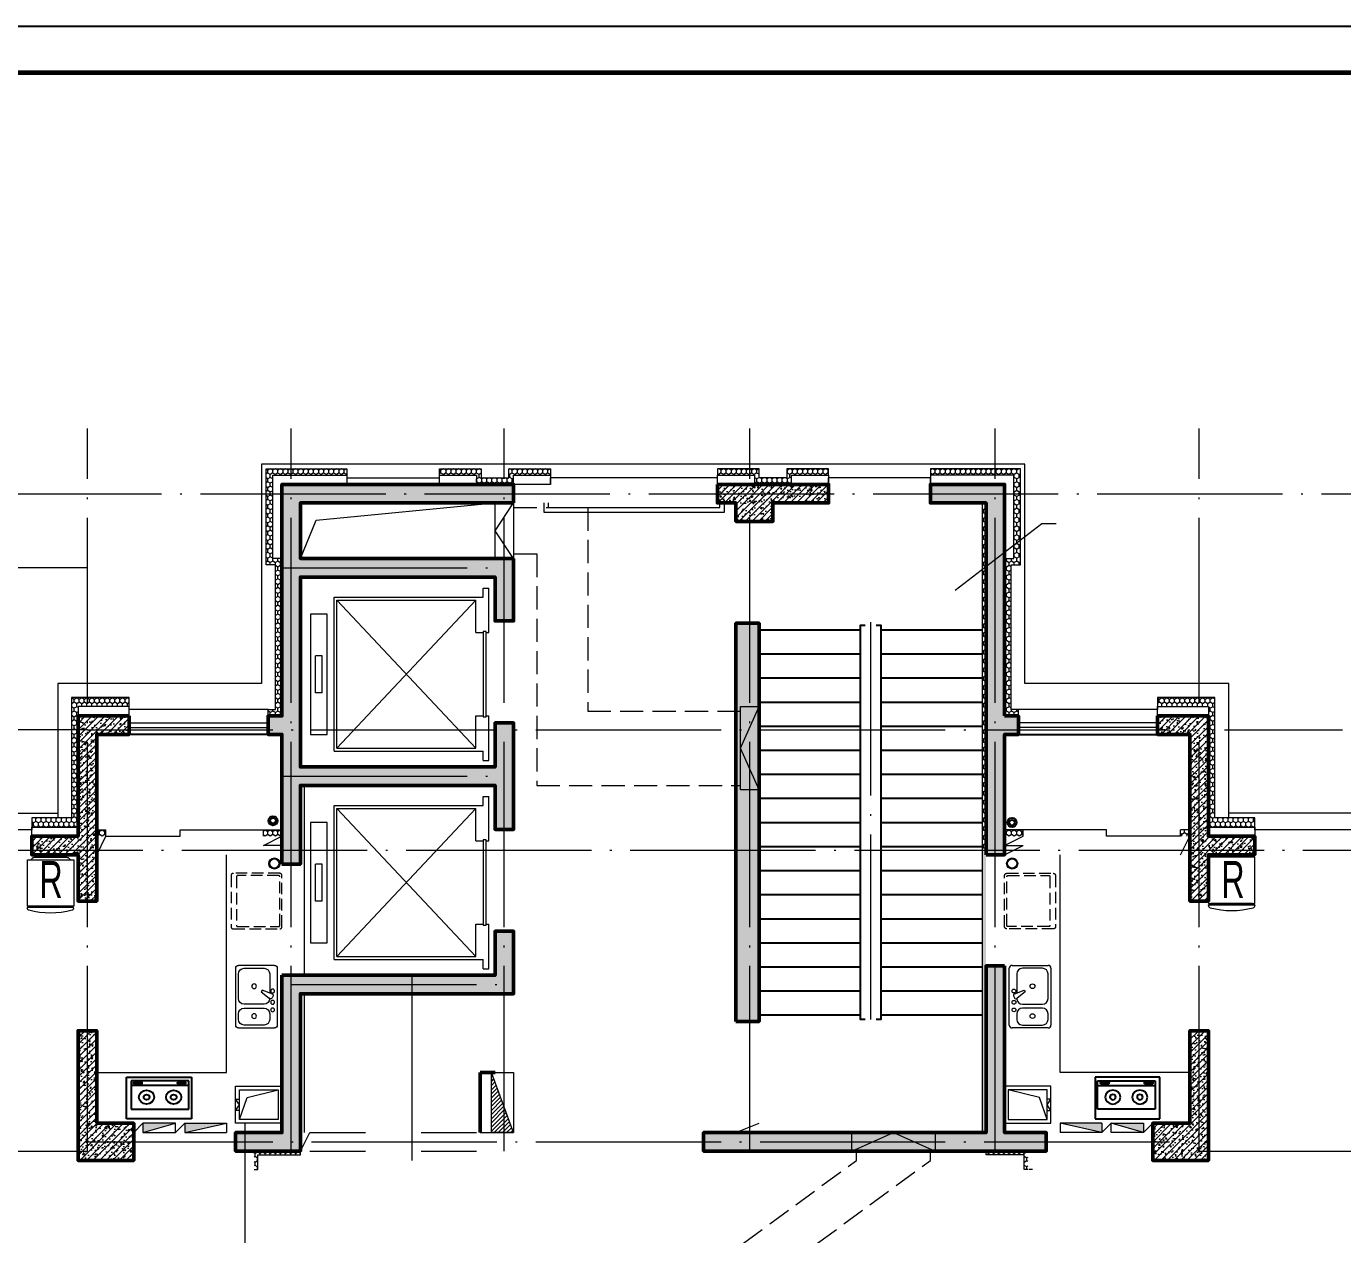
# Model space of a CAD drawing. Extents: x 85196 to 333533, y -130444 to 124232.
# Drawn here: x 297043 to 311251, y -88866 to -75816 of the extents above; entities that cross this region are included whole.
import ezdxf
from ezdxf.enums import TextEntityAlignment as Align

# ---------------------------------------------------------------- set-up
doc = ezdxf.new("R2010")
doc.units = 0
doc.header["$LTSCALE"] = 1000
doc.header["$MEASUREMENT"] = 0
doc.linetypes.add('DASH', pattern=[0.35, 0.25, -0.1])
doc.linetypes.add('DOTE', pattern=[2.42, 2, -0.2, 0.02, -0.2])
doc.layers.get('0').update_dxf_attribs({"linetype": 'CONTINUOUS', "lineweight": 20})
for name, color, linetype, lineweight in [('AXIS', 3, 'CONTINUOUS', 20), ('DIM_IDEN', 3, 'CONTINUOUS', 20), ('DOTE', 1, 'CONTINUOUS', 9), ('LVTRY', 6, 'CONTINUOUS', 20), ('PUB_DIM', 3, 'CONTINUOUS', 20), ('PUB_HATCH', 8, 'CONTINUOUS', 15), ('PUB_TEXT', 7, 'CONTINUOUS', 25), ('PUB_TITLE', 4, 'CONTINUOUS', 25), ('STAIR', 2, 'CONTINUOUS', 25), ('WALL', 9, 'CONTINUOUS', 50), ('WINDOW', 4, 'CONTINUOUS', 20), ('保温', 71, 'CONTINUOUS', 15), ('剪力墙', 150, 'CONTINUOUS', 50), ('墙填充', 254, 'CONTINUOUS', 18), ('家具1', 8, 'CONTINUOUS', 15), ('栏杆', 40, 'CONTINUOUS', 18), ('洁具', 6, 'CONTINUOUS', 25), ('洞口层', 20, 'CONTINUOUS', 5), ('看线', 30, 'CONTINUOUS', 25), ('空心砖', 8, 'CONTINUOUS', 15), ('立面线', 7, 'CONTINUOUS', 40), ('装饰墙', 11, 'CONTINUOUS', 15), ('装饰线', 201, 'CONTINUOUS', 18)]:
    doc.layers.add(name, color=color, linetype=linetype, lineweight=lineweight)
doc.styles.add('dim_font', font='SIMPLEX.shx', dxfattribs={"width": 0.6})
doc.styles.add('N1', font='new-romd.shx', dxfattribs={"width": 0.65, "bigfont": 'hztxt.shx'})
pattern_1 = [(45, (23787.71, 7108.46), (-35.35534, 35.35534), []), (50, (23787.71, 7108.46), (143.452, -12.5504), [15, -165]), (355, (23787.71, 7108.46), (-27.7503, 150.4384), [12, -132]), (100.4514, (23799.66, 7107.41), (115.7019, 137.8879), [12.748, -140.2284]), (46.1842, (23787.71, 7148.46), (213.4482, -33.1038), [22.5, -247.5]), (96.6356, (23805.5, 7145.7), (186.9325, 194.8236), [19.122, -210.3426]), (351.1842, (23787.7, 7148.46), (186.9324, 194.8237), [18, -198]), (21, (23807.71, 7138.46), (119.3814, -80.5238), [15, -165]), (326, (23807.71, 7138.46), (48.663, 145.03), [12, -132]), (71.4514, (23817.66, 7131.75), (168.0445, 64.5061), [12.748, -140.2284]), (37.5, (23787.71, 7108.46), (2.43197, 66.57877), [0, -130.4, 0, -134, 0, -132.5]), (7.5, (23787.71, 7108.46), (52.6139, 78.88234), [0, -76.4, 0, -127.4, 0, -50.5]), (327.5, (23743.11, 7108.46), (106.76449, -4.51097), [0, -50, 0, -156, 0, -207]), (317.5, (23723.11, 7108.46), (116.6372, 20.021), [0, -65, 0, -103.6, 0, -147])]
pattern_2 = [(45, (-474540.73, 39215.805), (-35.355339, 35.355339), []), (50, (-474540.73, 39215.8), (143.452037, -12.550427), [15, -165]), (355, (-474540.73, 39215.8), (-27.750267, 150.438427), [12, -132]), (100.4514, (-474528.78, 39214.76), (115.701876, 137.88791), [12.74804, -140.228422]), (46.1842, (-474540.73, 39255.8), (213.44821, -33.1038), [22.5, -247.5]), (96.6356, (-474522.94, 39253.05), (186.93254, 194.82357), [19.12206, -210.3426]), (351.1842, (-474540.73, 39255.8), (186.93239, 194.82372), [18, -198]), (21, (-474520.73, 39245.8), (119.38141, -80.523778), [15, -165]), (326, (-474520.73, 39245.8), (48.663066, 145.03001), [12, -132]), (71.4514, (-474510.78, 39239.1), (168.044526, 64.5061), [12.74804, -140.228422]), (37.5, (-474540.73, 39215.805), (2.431971, 66.578771), [0, -130.4, 0, -134, 0, -132.5]), (7.5, (-474540.73, 39215.805), (52.613907, 78.882342), [0, -76.4, 0, -127.4, 0, -50.5]), (327.5, (-474585.33, 39215.805), (106.764487, -4.5109743), [0, -50, 0, -156, 0, -207]), (317.5, (-474605.33, 39215.81), (116.637234, 20.020996), [0, -65, 0, -103.6, 0, -147])]
pattern_3 = [(90, (-344507.382, -63637.53), (-27.4963, 47.625), [31.75, -63.5]), (210, (-344507.382, -63637.53), (-27.4963099, -47.6249943), [31.75, -63.5]), (150, (-344507.382, -63637.53), (-54.9926099, 5.7e-06), [-63.5, 31.75])]

# ---------------------------------------------------------------- blocks, each defined once
blk = doc.blocks.new('jlq11-4')
at = {"layer": '墙填充'}
h = blk.add_hatch(dxfattribs=at)
h.set_pattern_fill('钢筋混凝土', color=256, scale=20, style=0)
h.set_pattern_definition(pattern_1)
h.paths.add_polyline_path([(14600, 13200), (16700, 13200), (16700, 12725), (16900, 12725), (16900, 13400), (14600, 13400), (14600, 14000), (16900, 14000), (16900, 14200), (14400, 14200), (14400, 11700), (14250, 11700), (14250, 11500), (14400, 11500), (14400, 10100), (14600, 10100), (14600, 10950), (16700, 10950), (16700, 10475), (16900, 10475), (16900, 11625), (16700, 11625), (16700, 11150), (14600, 11150)])
h = blk.add_hatch(dxfattribs=at)
h.set_pattern_fill('钢筋混凝土', color=256, scale=20, style=0)
h.set_pattern_definition(pattern_2)
h.paths.add_polyline_path([(19300, 14000), (19300, 13800), (19700, 13800), (19700, 14000), (20300, 14000), (20300, 14200), (19100, 14200), (19100, 14000)])
h = blk.add_hatch(dxfattribs=at)
h.set_pattern_fill('钢筋混凝土', color=256, scale=20, style=0)
h.set_pattern_definition(pattern_1)
h.paths.add_polyline_path([(22000, 10200), (22200, 10200), (22200, 10400), (22200, 11500), (22350, 11500), (22350, 11700), (22200, 11700), (22200, 14200), (21400, 14200), (21400, 14000), (22000, 14000)])
h = blk.add_hatch(dxfattribs=at)
h.set_pattern_fill('钢筋混凝土', color=256, scale=20, style=0)
h.set_pattern_definition(pattern_2)
h.paths.add_polyline_path([(19550, 12700), (19300, 12700), (19300, 8400), (19550, 8400)])
h = blk.add_hatch(dxfattribs=at)
h.set_pattern_fill('钢筋混凝土', color=256, scale=20, style=0)
h.set_pattern_definition(pattern_2)
h.paths.add_polyline_path([(12200, 10200), (12200, 9700), (12400, 9700), (12400, 11500), (12750, 11500), (12750, 11700), (12200, 11700), (12200, 10400), (11700, 10400), (11700, 10200)])
h = blk.add_hatch(dxfattribs=at)
h.set_pattern_fill('钢筋混凝土', color=256, scale=20, style=0)
h.set_pattern_definition(pattern_2)
h.paths.add_polyline_path([(24200, 9700), (24400, 9700), (24400, 10200), (24900, 10200), (24900, 10400), (24400, 10400), (24400, 11700), (23850, 11700), (23850, 11500), (24200, 11500)])
h = blk.add_hatch(dxfattribs=at)
h.set_pattern_fill('钢筋混凝土', color=256, scale=20, style=0)
h.set_pattern_definition(pattern_1)
h.paths.add_polyline_path([(16900, 8700), (16900, 9375), (16700, 9375), (16700, 8900), (14400, 8900), (14400, 7200), (13900, 7200), (13900, 7000), (14600, 7000), (14600, 8700)])
h = blk.add_hatch(dxfattribs=at)
h.set_pattern_fill('钢筋混凝土', color=256, scale=20, style=0)
h.set_pattern_definition(pattern_1)
h.paths.add_polyline_path([(22200, 7200), (22200, 9000), (22000, 9000), (22000, 7200), (18950, 7200), (18950, 7000), (22650, 7000), (22650, 7200)])
h = blk.add_hatch(dxfattribs=at)
h.set_pattern_fill('钢筋混凝土', color=256, scale=20, style=0)
h.set_pattern_definition(pattern_2)
h.paths.add_polyline_path([(12400, 8300), (12200, 8300), (12200, 6900), (12800, 6900), (12800, 7300), (12400, 7300)])
h = blk.add_hatch(dxfattribs=at)
h.set_pattern_fill('钢筋混凝土', color=256, scale=20, style=0)
h.set_pattern_definition(pattern_2)
h.paths.add_polyline_path([(24200, 7300), (23800, 7300), (23800, 6900), (24400, 6900), (24400, 8300), (24200, 8300)])
at = {"layer": '剪力墙'}
for points in [[(16900, 14000), (16900, 14200), (14400, 14200), (14400, 11700), (14250, 11700), (14250, 11500), (14400, 11500), (14400, 10100)], [(22000, 10200), (22000, 14000), (21400, 14000), (21400, 14200), (22200, 14200), (22200, 11700)], [(16900, 13400), (14600, 13400), (14600, 14000), (16900, 14000)], [(14400, 10100), (14600, 10100), (14600, 10950), (16700, 10950), (16700, 10475), (16900, 10475), (16900, 11625), (16700, 11625), (16700, 11150), (14600, 11150), (14600, 13200), (16700, 13200), (16700, 12725), (16900, 12725), (16900, 13400)], [(19300, 8400), (19550, 8400), (19550, 12700), (19300, 12700), (19300, 8400)], [(22200, 11700), (22350, 11700), (22350, 11500), (22200, 11500), (22200, 10400), (22200, 10400), (22200, 10200), (22000, 10200)], [(12400, 7300), (12400, 8300), (12200, 8300), (12200, 6900), (12800, 6900), (12800, 7300), (12400, 7300)], [(24200, 7300), (24200, 8300), (24400, 8300), (24400, 6900), (23800, 6900), (23800, 7300), (24200, 7300)]]:
    blk.add_lwpolyline(points, dxfattribs=at)
for points in [[(19100, 14200), (19100, 14000), (19300, 14000), (19300, 13800), (19700, 13800), (19700, 14000), (20300, 14000), (20300, 14200)], [(12750, 11700), (12750, 11500), (12400, 11500), (12400, 9700), (12200, 9700), (12200, 10200), (11700, 10200), (11700, 10400), (12200, 10400), (12200, 11700)], [(23850, 11700), (23850, 11500), (24200, 11500), (24200, 9700), (24400, 9700), (24400, 10200), (24900, 10200), (24900, 10400), (24400, 10400), (24400, 11700)], [(14400, 8900), (14400, 7200), (13900, 7200), (13900, 7000), (14600, 7000), (14600, 8700), (16900, 8700), (16900, 9375), (16700, 9375), (16700, 8900), (14400, 8900)], [(22200, 9000), (22200, 7200), (22650, 7200), (22650, 7000), (18950, 7000), (18950, 7200), (22000, 7200), (22000, 9000), (22200, 9000)]]:
    blk.add_lwpolyline(points, close=True, dxfattribs=at)
blk = doc.blocks.new('M_E25ESP')
at = {"color": 0, "linetype": 'ByBlock'}
for p, q in [((0, -307), (0, 307)), ((31, 338), (419, 338)), ((358, 307), (143, 307)), ((450, 307), (450, -307)), ((82, 245), (82, 40)), ((419, -20), (419, 245)), ((48, 2), (57, -12)), ((59, 31), (163, 70)), ((173, 53), (87, -18)), ((163, 70), (173, 53)), ((143, -82), (358, -82)), ((358, -123), (143, -123)), ((82, -184), (82, -245)), ((419, -245), (419, -184)), ((419, -338), (31, -338)), ((143, -307), (358, -307))]:
    blk.add_line(p, q, dxfattribs=at)
for centre, radius in [((51, 61), 20.5), ((251, 112), 25.6), ((51, -61), 20.5), ((51, -143), 20.5), ((251, -210), 25.6)]:
    blk.add_circle(centre, radius, dxfattribs=at)
for centre, radius, start, end in [((31, 307), 30.7, 90, 180), ((143, 245), 61.4, 90, 180), ((358, 245), 61.4, 0, 90), ((419, 307), 30.7, 0, 90), ((66, 12), 20.5, 110.5377, 210), ((74, -2), 20.5, 210, 309.4623), ((143, -20), 61.4, 180, 270), ((143, -184), 61.4, 90, 180), ((358, -20), 61.4, 270, 0), ((358, -184), 61.4, 0, 90), ((143, -245), 61.4, 180, 270), ((358, -245), 61.4, 270, 0), ((31, -307), 30.7, 180, 270), ((419, -307), 30.7, 270, 0)]:
    blk.add_arc(centre, radius, start, end, dxfattribs=at)
at = {"style": 'dim_font', "width": 0.8, "flags": 9}
for tag in ['XSIZE', 'YSIZE']:
    blk.add_attdef(tag, (0, 0), '', height=0.5, dxfattribs=at)
blk = doc.blocks.new('jjz')
at = {"layer": '洁具'}
for p, q in [((450, 700), (0, 700)), ((0, 700), (0, 0)), ((102, 51), (102, 673)), ((102, 673), (410, 673)), ((360, 673), (360, 51)), ((380, 641), (390, 641)), ((388, 630), (403, 630)), ((388, 566), (388, 630)), ((403, 630), (403, 566)), ((410, 673), (410, 51)), ((450, 0), (450, 700)), ((381, 549), (390, 549)), ((403, 566), (388, 566)), ((380, 168), (390, 168)), ((388, 93), (388, 157)), ((388, 157), (403, 157)), ((403, 157), (403, 93)), ((0, 0), (450, 0)), ((410, 51), (102, 51)), ((381, 76), (390, 76)), ((403, 93), (388, 93))]:
    blk.add_line(p, q, dxfattribs=at)
at = {"layer": '洁具', "extrusion": (0, 0, -1)}
for centre, major_axis, start_param, end_param in [((233, 508), (0, 82.5), 3.141593, 9.424778), ((530, 595), (0, 177), -1.570796, -1.464362), ((530, 595), (0, 177), 4.605954, 4.712389), ((456, 604), (0, 94.4), -1.464362, -1.318368), ((456, 586), (0, 94.4), 4.45996, 4.605954), ((409, 617), (0, 41.3), -1.318368, -1.013853), ((381, 637), (0, 4.03), -1.013853, 0), ((539, 595), (0, 177), -1.570796, -1.464362), ((539, 595), (0, 177), 4.605954, 4.712389), ((381, 637), (0, 4.03), 0, 0.313206), ((465, 604), (0, 94.4), -1.464362, -1.318368), ((465, 586), (0, 94.4), 4.45996, 4.605954), ((419, 617), (0, 41.3), -1.318368, -1.013853), ((390, 637), (0, 4.03), -1.013853, 0), ((390, 637), (0, 4.03), 0, 1.013851), ((362, 617), (0, 41.3), 1.013851, 1.240657), ((233, 508), (0, 31.6), 3.141593, 9.424778), ((409, 573), (0, 41.3), 4.155445, 4.45996), ((381, 553), (0, 4.03), 3.141593, 4.155445), ((419, 573), (0, 41.3), 4.155445, 4.45996), ((390, 553), (0, 4.03), 3.141593, 4.155445), ((390, 553), (0, 4.03), 2.127739, 3.141593), ((362, 573), (0, 41.3), 1.823225, 2.12774), ((316, 586), (0, 94.4), 1.788282, 1.823225), ((233, 216), (0, 82.5), 3.141593, 9.424778), ((233, 216), (0, 31.6), 3.141593, 9.424778), ((456, 131), (0, 94.4), -1.464362, -1.318368), ((409, 144), (0, 41.3), -1.318368, -1.013853), ((381, 164), (0, 4.03), -1.013853, 0), ((381, 164), (0, 4.03), 0, 0.313206), ((465, 131), (0, 94.4), -1.464362, -1.318368), ((419, 144), (0, 41.3), -1.318368, -1.013853), ((390, 164), (0, 4.03), -1.013853, 0), ((390, 164), (0, 4.03), 0, 1.013851), ((362, 144), (0, 41.3), 1.013851, 1.240657), ((530, 122), (0, 177), -1.570796, -1.464362), ((530, 122), (0, 177), 4.605954, 4.712389), ((456, 113), (0, 94.4), 4.45996, 4.605954), ((409, 100), (0, 41.3), 4.155445, 4.45996), ((381, 80), (0, 4.03), 3.141593, 4.155445), ((539, 122), (0, 177), -1.570796, -1.464362), ((539, 122), (0, 177), 4.605954, 4.712389), ((465, 113), (0, 94.4), 4.45996, 4.605954), ((419, 100), (0, 41.3), 4.155445, 4.45996), ((390, 80), (0, 4.03), 3.141593, 4.155445), ((390, 80), (0, 4.03), 2.127739, 3.141593), ((362, 100), (0, 41.3), 1.823225, 2.12774), ((316, 113), (0, 94.4), 1.788282, 1.823225)]:
    blk.add_ellipse(centre, major_axis=major_axis, ratio=0.9, start_param=start_param, end_param=end_param, dxfattribs=at)
blk = doc.blocks.new('jjg2')
at = {"layer": 'LVTRY'}
for points in [[(0, 400), (500, 400), (500, 0), (0, 0)], [(40, 360), (460, 360), (460, 40), (40, 40)]]:
    blk.add_lwpolyline(points, close=True, dxfattribs=at)
blk.add_lwpolyline([(40, 140), (0, 140), (40, 200), (0, 260), (40, 260)], dxfattribs=at)
at = {"layer": 'PUB_DIM'}
blk.add_lwpolyline([(40, 40), (125, 278), (460, 360)], dxfattribs=at)
blk = doc.blocks.new('xyj01')
at = {"layer": 'LVTRY', "linetype": 'DASH', "ltscale": 0.5}
for p, q in [((-300, 526), (-300, 24)), ((276, 550), (-276, 550)), ((-276, 478), (-276, 36)), ((264, 490), (-264, 490)), ((276, 36), (276, 478)), ((300, 24), (300, 526)), ((-276, 0), (276, 0)), ((-264, 24), (264, 24))]:
    blk.add_line(p, q, dxfattribs=at)
for centre, radius, start, end in [((-276, 526), 24, 90, 180), ((-264, 478), 12, 90, 180), ((264, 478), 12, 0, 90), ((276, 526), 24, 0, 90), ((-276, 24), 24, 180, 270), ((-264, 36), 12, 180, 270), ((264, 36), 12, 270, 0), ((276, 24), 24, 270, 0)]:
    blk.add_arc(centre, radius, start, end, dxfattribs=at)
blk = doc.blocks.new('bx1')
at = {"layer": '家具1', "color": 2}
for p, q in [((-1085, -2), (-1067, -2)), ((-1067, -2), (-1067, -1001))]:
    blk.add_line(p, q, dxfattribs=at)
at = {"layer": '家具1', "color": 8}
for p, q in [((-39, -71), (-2, -108)), ((12, -141), (12, -859)), ((-1067, -1001), (-1085, -1001)), ((-39, -929), (-2, -892))]:
    blk.add_line(p, q, dxfattribs=at)
at = {"layer": '家具1', "color": 2}
blk.add_lwpolyline([(-39, -1000), (-39, 0), (-1038, 0), (-1038, -1000)], close=True, dxfattribs=at)
at = {"layer": '家具1', "color": 8}
blk.add_lwpolyline([(-1072, -950), (-1038, -950), (-1038, -54), (-1072, -54)], close=True, dxfattribs=at)
at = {"layer": '家具1', "color": 2}
for centre, radius, start, end in [((583, -501), 1775, 164.8257, 195.1743), ((-1085, -49), 47.4, 90, 164.8257), ((-1085, -954), 47.4, 195.1743, 270)]:
    blk.add_arc(centre, radius, start, end, dxfattribs=at)
at = {"layer": '家具1', "color": 8}
for centre, start, end in [((-36, -141), 0, 45), ((-36, -859), 315, 0)]:
    blk.add_arc(centre, 47.4, start, end, dxfattribs=at)
blk = doc.blocks.new('dtls')
at = {"layer": '家具1', "color": 2, "linetype": 'Continuous', "lineweight": 20}
for p, q in [((-1670, 1281.0002), (-1670, 1761.0002)), ((-1610, 1761.0002), (-1670, 1761.0002)), ((-1610, 1662.0002), (-1610, 1761.0002)), ((0, 1662.0002), (-1610, 1662.0002)), ((-30, 1631.0002), (-1530, 1631.0002)), ((-1530, 1281.0002), (-1530, 1631.0002)), ((-30, 1631.0002), (-1530, 31)), ((-30, 31), (-1530, 1631.0002)), ((-30, 31), (-30, 1631.0002)), ((0, 0), (0, 1662.0002)), ((75, 181), (75, 1480.9998)), ((75, 1480.9998), (255, 1480.9998)), ((255, 1480.9998), (255, 181)), ((-1640, 1281.0002), (-1670, 1281.0002)), ((-1640, 371), (-1640, 1291.0002)), ((-1640, 1291.0002), (-1610, 1291.0002)), ((-1610, 1291.0002), (-1610, 371)), ((-1530, 1281.0002), (-1610, 1281.0002)), ((-1670, -99), (-1670, 381)), ((-1640, 381), (-1670, 381)), ((-1610, 371), (-1640, 371)), ((-1530, 381), (-1610, 381)), ((-1530, 31), (-1530, 381)), ((255, 181), (75, 181)), ((0, 0), (-1610, 0)), ((-1610, -99), (-1610, 0)), ((-30, 31), (-1530, 31)), ((-1610, -99), (-1670, -99))]:
    blk.add_line(p, q, dxfattribs=at)
at = {"layer": '家具1', "color": 2, "linetype": 'Continuous'}
for p, q in [((128, 631.00008), (128, 1031)), ((128, 1031), (202, 1031)), ((202, 631.00008), (202, 1031)), ((128, 631.00008), (202, 631.00008))]:
    blk.add_line(p, q, dxfattribs=at)
blk = doc.blocks.new('pm-11')
at = {"layer": '保温', "ltscale": 500}
h = blk.add_hatch(dxfattribs=at)
h.set_pattern_fill('HONEY', color=256, scale=20, angle=90, style=0)
h.set_pattern_definition(pattern_3)
h.paths.add_polyline_path([(14500, 13500), (14500, 13600), (14400, 13600), (14400, 14300), (14330, 14300), (14330, 13530), (14430, 13530), (14430, 11970), (14350, 11970), (14350, 11900), (14500, 11900)])
h.paths.add_polyline_path([(14600, 14570), (14330, 14570), (14330, 14300), (14400, 14300), (14400, 14500), (14600, 14500)])
h.paths.add_polyline_path([(15200, 14570), (14600, 14570), (14600, 14500), (15200, 14500)])
h = blk.add_hatch(dxfattribs=at)
h.set_pattern_fill('HONEY', color=256, scale=20, angle=90, style=0)
h.set_pattern_definition(pattern_3)
h.paths.add_polyline_path([(16650, 14570), (16200, 14570), (16200, 14500), (16600, 14500), (16600, 14400), (16900, 14400), (16900, 14470), (16650, 14470)])
h.paths.add_polyline_path([(17400, 14570), (16950, 14570), (16950, 14470), (16900, 14470), (16900, 14400), (17000, 14400), (17000, 14500), (17400, 14500)])
h = blk.add_hatch(dxfattribs=at)
h.set_pattern_fill('HONEY', color=256, scale=20, angle=90, style=0)
h.set_pattern_definition(pattern_3)
h.paths.add_polyline_path([(20000, 14500), (20400, 14500), (20400, 14570), (19950, 14570), (19950, 14470), (19650, 14470), (19650, 14570), (19550, 14570), (19550, 14500), (19600, 14500), (19600, 14400), (20000, 14400)])
h.paths.add_polyline_path([(19550, 14570), (19200, 14570), (19200, 14500), (19550, 14500)])
h = blk.add_hatch(dxfattribs=at)
h.set_pattern_fill('HONEY', color=256, scale=20, angle=90, style=0)
h.set_pattern_definition(pattern_3)
h.paths.add_polyline_path([(22200, 14570), (21500, 14570), (21500, 14500), (22200, 14500)])
h.paths.add_polyline_path([(22470, 14570), (22200, 14570), (22200, 14500), (22400, 14500), (22400, 14400), (22400, 14300), (22470, 14300)])
h.paths.add_polyline_path([(22470, 14300), (22400, 14300), (22400, 13600), (22300, 13600), (22300, 11900), (22450, 11900), (22450, 11970), (22370, 11970), (22370, 13530), (22470, 13530)])
h = blk.add_hatch(dxfattribs=at)
h.set_pattern_fill('HONEY', color=256, scale=20, angle=90, style=0)
h.set_pattern_definition(pattern_3)
h.paths.add_polyline_path([(22100, 14200), (22060, 14200), (22060, 11750), (22100, 11750), (22100, 11800)])
h = blk.add_hatch(dxfattribs=at)
h.set_pattern_fill('HONEY', color=256, scale=20, angle=90, style=0)
h.set_pattern_definition(pattern_3)
h.paths.add_polyline_path([(12300, 11900), (12300, 12000), (12400, 12000), (12400, 12100), (12230, 12100), (12230, 10800), (11800, 10800), (11800, 10700), (12300, 10700)])
h.paths.add_polyline_path([(12850, 12100), (12400, 12100), (12400, 12000), (12850, 12000)])
h = blk.add_hatch(dxfattribs=at)
h.set_pattern_fill('HONEY', color=256, scale=20, angle=90, style=0)
h.set_pattern_definition(pattern_3)
h.paths.add_polyline_path([(25000, 10800), (24570, 10800), (24570, 12100), (24400, 12100), (24400, 12000), (24500, 12000), (24500, 11900), (24500, 10700), (25000, 10700)])
h.paths.add_polyline_path([(24400, 12100), (23950, 12100), (23950, 12000), (24400, 12000)])
h = blk.add_hatch(dxfattribs=at)
h.set_pattern_fill('HONEY', color=256, scale=20, angle=90, style=0)
h.set_pattern_definition(pattern_3)
h.paths.add_polyline_path([(22100, 11750), (22060, 11750), (22060, 10450), (22100, 10450), (22100, 10500)])
h = blk.add_hatch(dxfattribs=at)
h.set_pattern_fill('HONEY', color=256, scale=20, angle=90, style=0)
h.set_pattern_definition(pattern_3)
h.paths.add_polyline_path([(14500, 10670), (14300, 10670), (14300, 10600), (14500, 10600)])
h.paths.add_polyline_path([(12600, 10670), (12500, 10670), (12500, 10600), (12600, 10600)])
h = blk.add_hatch(dxfattribs=at)
h.set_pattern_fill('HONEY', color=256, scale=20, angle=90, style=0)
h.set_pattern_definition(pattern_3)
h.paths.add_polyline_path([(22500, 10670), (22300, 10670), (22300, 10600), (22500, 10600)])
h = blk.add_hatch(dxfattribs=at)
h.set_pattern_fill('HONEY', color=256, scale=20, angle=90, style=0)
h.set_pattern_definition([(90, (-342530.67, 95162.602), (-27.4963, 47.625), [31.75, -63.5]), (210, (-342530.67, 95162.602), (-27.4963099, -47.6249943), [31.75, -63.5]), (150, (-342530.67, 95162.602), (-54.9926099, 5.7e-06), [-63.5, 31.75])])
h.paths.add_polyline_path([(24300, 10670), (24200, 10670), (24200, 10600), (24300, 10600)])
h = blk.add_hatch(dxfattribs=at)
h.set_pattern_fill('HONEY', color=256, scale=20, angle=90, style=0)
h.set_pattern_definition(pattern_3)
h.paths.add_polyline_path([(22100, 10450), (22060, 10450), (22060, 7400), (22100, 7400)])
h = blk.add_hatch(dxfattribs=at)
h.set_pattern_fill('HONEY', color=256, scale=20, angle=90, style=0)
h.set_pattern_definition(pattern_3)
h.paths.add_polyline_path([(14700, 7200), (14600, 7200), (14200, 7200), (14200, 7000), (14240, 7000), (14240, 7160), (14700, 7160)])
h = blk.add_hatch(dxfattribs=at)
h.set_pattern_fill('HONEY', color=256, scale=20, angle=90, style=0)
h.set_pattern_definition(pattern_3)
h.paths.add_polyline_path([(22550, 7200), (22200, 7200), (22100, 7200), (22100, 7160), (22510, 7160), (22510, 7000), (22550, 7000)])
at = {"layer": 'DOTE', "linetype": 'DOTE'}
for p, q in [((12400, 7200), (12400, 15005)), ((14600, 7200), (14600, 15005)), ((16900, 7200), (16900, 15005)), ((19550, 7200), (19550, 15005)), ((22200, 7200), (22200, 15005)), ((24400, 7200), (24400, 15005)), ((-900, 14300), (37315, 14300)), ((14500, 13500), (16800, 13500)), ((20855, 8620), (20855, 12912)), ((12400, 11750), (24500, 11750)), ((14500, 11250), (16800, 11250)), ((-1100, 10450), (37115, 10450)), ((15900, 9100), (15900, 6987)), ((14600, 9000), (16900, 9000)), ((14100, 7500), (14100, 5800)), ((12400, 7300), (24400, 7300)), ((-900, 7200), (12400, 7200)), ((24400, 7200), (37365, 7200))]:
    blk.add_line(p, q, dxfattribs=at)
at = {"layer": 'LVTRY'}
for points in [[(12500, 8050), (13900, 8050), (13900, 10400)], [(24300, 8050), (22900, 8050), (22900, 10400)]]:
    blk.add_lwpolyline(points, dxfattribs=at)
for centre, radius in [((14418, 10306), 60), ((14418, 10306), 50), ((22382, 10306), 60), ((22382, 10306), 50)]:
    blk.add_circle(centre, radius, dxfattribs=at)
at = {"layer": 'STAIR'}
for p, q in [((19650, 12830), (20745, 12830)), ((20965, 12830), (22060, 12830)), ((19650, 12570), (20745, 12570)), ((20965, 12570), (22060, 12570)), ((19650, 12310), (20745, 12310)), ((20965, 12310), (22060, 12310)), ((19650, 12050), (20745, 12050)), ((20965, 12050), (22060, 12050)), ((19650, 11790), (20745, 11790)), ((20965, 11790), (22060, 11790)), ((19650, 11530), (20745, 11530)), ((20965, 11530), (22060, 11530)), ((19650, 11270), (20745, 11270)), ((20965, 11270), (22060, 11270)), ((19650, 11010), (20745, 11010)), ((20965, 11010), (22060, 11010)), ((19650, 10750), (20745, 10750)), ((20965, 10750), (22060, 10750)), ((19650, 10490), (20745, 10490)), ((20965, 10490), (22060, 10490)), ((19650, 10230), (20745, 10230)), ((20965, 10230), (22060, 10230)), ((19650, 9970), (20745, 9970)), ((20965, 9970), (22060, 9970)), ((19650, 9710), (20745, 9710)), ((20965, 9710), (22060, 9710)), ((19650, 9450), (20745, 9450)), ((20965, 9450), (22060, 9450)), ((19650, 9190), (20745, 9190)), ((20965, 9190), (22060, 9190)), ((19650, 8930), (20745, 8930)), ((20965, 8930), (22060, 8930)), ((19650, 8670), (20745, 8670)), ((20965, 8670), (22060, 8670))]:
    blk.add_line(p, q, dxfattribs=at)
for points in [[(20795, 8620), (20745, 8620), (20745, 12880), (20795, 12880)], [(20915, 12880), (20965, 12880), (20965, 8620), (20915, 8620)]]:
    blk.add_lwpolyline(points, dxfattribs=at)
at = {"layer": 'WALL', "ltscale": 500}
for p, q in [((16800, 8050), (16640, 8050)), ((16640, 8050), (16640, 7400))]:
    blk.add_line(p, q, dxfattribs=at)
at = {"layer": 'WINDOW'}
for p, q in [((19200, 14470), (17400, 14470)), ((21500, 14470), (20400, 14470)), ((12600, 10600), (13400, 10600)), ((24200, 10600), (23400, 10600)), ((14800, 7400), (15400, 7400)), ((16001, 7400), (16600, 7400)), ((14800, 7200), (15400, 7200)), ((16001, 7200), (16600, 7200))]:
    blk.add_line(p, q, dxfattribs=at)
at = {"layer": '保温'}
for p, q in [((17400, 14400), (17400, 14470)), ((19200, 14400), (19200, 14470)), ((20400, 14400), (20400, 14470)), ((21500, 14400), (21500, 14470)), ((14350, 11900), (14350, 11970)), ((22450, 11900), (22450, 11970)), ((14740, 11150), (14740, 9100)), ((12500, 10670), (12600, 10670)), ((12500, 10670), (12600, 10670)), ((12600, 10600), (12600, 10670)), ((12600, 10600), (12600, 10670)), ((13400, 10670), (14500, 10670)), ((13400, 10600), (13400, 10670)), ((14300, 10600), (14300, 10670)), ((14300, 10600), (14300, 10670)), ((23400, 10670), (22300, 10670)), ((22500, 10600), (22500, 10670)), ((22500, 10600), (22500, 10670)), ((23400, 10600), (23400, 10670)), ((24300, 10670), (24200, 10670)), ((24200, 10600), (24200, 10670)), ((14740, 8900), (14740, 7400)), ((14200, 7000), (14240, 7000)), ((14200, 7000), (14240, 7000)), ((22600, 7000), (22560, 7000)), ((22600, 7000), (22560, 7000))]:
    blk.add_line(p, q, dxfattribs=at)
for points in [[(14350, 11900), (14350, 11970), (14430, 11970), (14430, 13530), (14330, 13530), (14330, 14570), (15200, 14570), (15200, 14470), (16200, 14470), (16200, 14570), (16650, 14570), (16650, 14470), (16950, 14470), (16950, 14570), (17400, 14570), (17400, 14500)], [(20400, 14500), (20400, 14570), (19950, 14570), (19950, 14470), (19650, 14470), (19650, 14570), (19200, 14570), (19200, 14500)], [(22450, 11900), (22450, 11970), (22370, 11970), (22370, 13530), (22470, 13530), (22470, 14570), (21500, 14570), (21500, 14400)], [(22060, 7400), (22060, 14200)], [(14350, 11970), (12850, 11970), (12850, 12100), (12230, 12100), (12230, 10800), (11800, 10800), (11800, 10670), (10200, 10670), (10200, 10900), (9100, 10900), (9100, 10670), (7100, 10670), (7100, 10750)], [(29700, 10750), (29700, 10670), (27700, 10670), (27700, 10900), (26600, 10900), (26600, 10670), (25000, 10670), (25000, 10800), (24570, 10800), (24570, 12100), (23950, 12100), (23950, 11970), (22450, 11970)], [(14200, 7000), (14240, 7000), (14240, 7160), (14700, 7160), (14700, 7200)], [(22550, 7000), (22510, 7000), (22510, 7160), (22100, 7160), (22100, 7200)]]:
    blk.add_lwpolyline(points, dxfattribs=at)
at = {"layer": '栏杆'}
for p, q in [((12850, 11825), (14350, 11825)), ((23950, 11825), (22450, 11825)), ((12850, 11775), (14350, 11775)), ((23950, 11775), (22450, 11775))]:
    blk.add_line(p, q, dxfattribs=at)
for points in [[(17325, 14200), (17325, 14100), (19200, 14100), (19275, 14100), (19275, 14200)], [(17375, 14200), (17375, 14150), (19200, 14150), (19225, 14150), (19225, 14200)]]:
    blk.add_lwpolyline(points, dxfattribs=at)
at = {"layer": '看线'}
for p, q in [((14350, 11700), (12850, 11700)), ((22450, 11700), (23950, 11700))]:
    blk.add_line(p, q, dxfattribs=at)
at = {"layer": '空心砖', "ltscale": 500}
for p, q in [((12500, 10400), (12600, 10600)), ((14300, 10500), (14500, 10600)), ((22300, 10500), (22500, 10600)), ((24200, 10400), (24300, 10600)), ((14500, 10500), (14300, 10500)), ((22300, 10500), (22500, 10500)), ((22300, 10400), (22500, 10500)), ((12900, 7400), (13000, 7500)), ((13350, 7400), (13450, 7500)), ((14700, 7200), (14800, 7400)), ((16640, 7400), (17000, 7400)), ((19400, 7400), (19650, 7500)), ((23350, 7400), (23450, 7500)), ((23800, 7400), (23900, 7500))]:
    blk.add_line(p, q, dxfattribs=at)
at = {"layer": '装饰墙'}
for points in [[(15200, 14400), (14500, 14400), (14500, 13600), (14400, 13600), (14400, 14500), (15200, 14500)], [(16600, 14400), (16200, 14400), (16200, 14500), (16600, 14500)], [(17400, 14400), (17000, 14400), (17000, 14500), (17400, 14500)], [(19600, 14400), (19200, 14400), (19200, 14500), (19600, 14500)], [(20400, 14400), (20000, 14400), (20000, 14500), (20400, 14500)], [(21500, 14400), (22300, 14400), (22300, 13600), (22400, 13600), (22400, 14500), (21500, 14500)], [(12850, 12000), (12300, 12000), (12300, 11900), (12850, 11900)], [(23950, 12000), (24500, 12000), (24500, 11900), (23950, 11900)], [(11800, 10700), (12300, 10700), (12300, 10600), (11800, 10600)], [(24500, 10700), (25000, 10700), (25000, 10600), (24500, 10600)]]:
    blk.add_lwpolyline(points, close=True, dxfattribs=at)
at = {"layer": 'LVTRY', "xscale": -1}
blk.add_blockref('M_E25ESP', (14450, 8868), dxfattribs=at)
at = {"layer": 'LVTRY'}
blk.add_blockref('M_E25ESP', (22350, 8868), dxfattribs=at)
at = {"layer": 'LVTRY', "xscale": -1, "rotation": 270}
blk.add_blockref('jjz', (12823, 7550), dxfattribs=at)
at = {"layer": 'LVTRY', "rotation": 90}
blk.add_blockref('jjz', (23977, 7550), dxfattribs=at)
at = {"layer": 'PUB_HATCH', "xscale": -1}
for p in [(15063, 11519), (15063, 9269)]:
    blk.add_blockref('dtls', p, dxfattribs=at)
at = {"layer": '保温'}
blk.add_blockref('jjg2', (14000, 7500), dxfattribs=at)
blk.add_blockref('jjg2', (14000, 7500), dxfattribs=at)
at = {"layer": '保温', "xscale": -1}
blk.add_blockref('jjg2', (22800, 7500), dxfattribs=at)
blk.add_blockref('jjg2', (22800, 7500), dxfattribs=at)
at = {"layer": '家具1', "yscale": 0.5, "zscale": 0.5}
for p, xscale, rotation in [((24500, 10394), 0.5, 90), ((12252, 10366), -0.5, 270)]:
    blk.add_blockref('bx1', p, dxfattribs=dict(at, xscale=xscale, rotation=rotation))
at = {"layer": '立面线', "rotation": 90}
blk.add_blockref('xyj01', (14500, 9900), dxfattribs=at)
at = {"layer": '立面线', "xscale": -1, "rotation": 270}
blk.add_blockref('xyj01', (22300, 9900), dxfattribs=at)
blk = doc.blocks.new('5tkA1+')
at = {"layer": 'PUB_TITLE'}
blk.add_lwpolyline([(0, 0), (52550, 0), (52550, 29700), (0, 29700)], close=True, dxfattribs=at)
at = {"layer": 'PUB_TITLE', "const_width": 50}
blk.add_lwpolyline([(1250, 500), (52050, 500), (52050, 29200), (1250, 29200)], close=True, dxfattribs=at)
blk = doc.blocks.new('2')
at = {"layer": '洞口层', "ltscale": 500}
for p, q in [((390745, -31617), (390745, -31717)), ((390745, -31617), (391195, -31617)), ((390745, -31717), (391195, -31617)), ((391195, -31617), (391195, -31717)), ((390745, -31717), (391195, -31717))]:
    blk.add_line(p, q, dxfattribs=at)
blk = doc.blocks.new('3')
at = {"layer": '洞口层', "ltscale": 500}
for p, q in [((390620, -31617), (390270, -31617)), ((390270, -31617), (390270, -31717)), ((390270, -31717), (390620, -31617)), ((390620, -31717), (390620, -31617)), ((390270, -31717), (390620, -31717))]:
    blk.add_line(p, q, dxfattribs=at)
blk = doc.blocks.new('消D1')
at = {"layer": '空心砖'}
h = blk.add_hatch(dxfattribs=at)
h.set_pattern_fill('ANSI31', color=256, scale=20, style=0)
h.set_pattern_definition([(45, (-96120.033, -87476.642), (-22.45064, 22.45064), [])])
h.paths.add_polyline_path([(0, -50), (0, -700), (240, -700)])
at = {"layer": '洞口层', "ltscale": 500}
blk.add_line((240, -700), (0, -50), dxfattribs=at)
blk.add_lwpolyline([(0, -700), (0, -50), (240, -50), (240, -700)], close=True, dxfattribs=at)

msp = doc.modelspace()

# ---------------------------------------------------------------- hatches: boundary and pattern name
at = {"layer": '空心砖', "ltscale": 500}
h = msp.add_hatch(color=256, dxfattribs=at)
h.paths.add_polyline_path([(298652, -87663), (298302, -87663), (298302, -87763)])
h.paths.add_polyline_path([(299202, -87663), (298752, -87663), (298752, -87763), (298807, -87750), (298804, -87738, -1), (298802, -87731, -1), (298804, -87738), (298807, -87750)])
h = msp.add_hatch(color=256, dxfattribs=at)
h.paths.add_polyline_path([(309102, -87663), (308752, -87663), (309102, -87763)])
h.paths.add_polyline_path([(308652, -87663), (308202, -87663), (308596, -87750), (308599, -87738, -1), (308601, -87731, -1), (308599, -87738), (308596, -87750), (308652, -87763)])

# ---------------------------------------------------------------- linework, layer by layer
at = {"layer": 'AXIS'}
for p, q in [((297702, -81663), (296540, -81663)), ((297702, -83413), (296540, -83413)), ((309977, -83413), (311251, -83413))]:
    msp.add_line(p, q, dxfattribs=at)
at = {"layer": 'DIM_IDEN'}
for p, q in [((307068, -81906), (308003, -81185)), ((308003, -81185), (308158, -81185))]:
    msp.add_line(p, q, dxfattribs=at)
at = {"layer": 'LVTRY'}
for points in [[(302302, -81563), (302102, -81563), (302102, -80963), (302302, -80963), (302302, -81563), (302102, -81263), (302302, -80963)], [(304952, -84063), (304752, -84063), (304752, -83163), (304952, -83163), (304952, -84063), (304752, -83613), (304952, -83163)], [(305952, -87963), (305952, -87763), (306852, -87763), (306852, -87963), (305952, -87963), (306402, -87763), (306852, -87963)]]:
    msp.add_lwpolyline(points, dxfattribs=at)
at = {"layer": 'LVTRY', "linetype": 'DASH'}
for points in [[(302302, -81013), (303102, -81013), (303102, -83213), (304752, -83213)], [(302302, -81513), (302552, -81513), (302552, -84013), (304752, -84013)], [(304502, -89263), (304502, -89163), (306002, -88063), (306002, -87963)], [(305302, -89263), (305302, -89163), (306802, -88063), (306802, -87963)]]:
    msp.add_lwpolyline(points, dxfattribs=at)
at = {"layer": 'PUB_DIM'}
msp.add_lwpolyline([(300002, -81563), (300171, -81149), (302102, -80963)], dxfattribs=at)
at = {"layer": '洁具', "ltscale": 500}
for centre, radius in [((299705, -84395), 50), ((299705, -84395), 30), ((307682, -84415), 50), ((307682, -84415), 30)]:
    msp.add_circle(centre, radius, dxfattribs=at)
at = {"layer": '装饰线'}
for p, q in [((295502, -84313), (297382, -84313)), ((311902, -84313), (310022, -84313))]:
    msp.add_line(p, q, dxfattribs=at)
msp.add_lwpolyline([(310022, -84363), (310022, -82913), (307822, -82913), (307822, -80543), (299582, -80543), (299582, -82913), (297382, -82913), (297382, -84363)], dxfattribs=at)

# ---------------------------------------------------------------- block references
at = {"layer": 'WALL'}
msp.add_blockref('pm-11', (285302, -95163), dxfattribs=at)
at = {"layer": '保温'}
for name, p in [('5tkA1+', (280983, -105516)), ('jlq11-4', (285402, -94963))]:
    msp.add_blockref(name, p, dxfattribs=at)
at = {"layer": '洞口层'}
for name, p in [('3', (-91968, -56046)), ('2', (-91993, -56046))]:
    msp.add_blockref(name, p, dxfattribs=at)
at = {"layer": '洞口层', "xscale": -1}
for name, p in [('2', (699397, -56046)), ('3', (699372, -56046))]:
    msp.add_blockref(name, p, dxfattribs=at)
at = {"layer": '空心砖'}
msp.add_blockref('消D1', (302062, -87063), dxfattribs=at)

# ---------------------------------------------------------------- texts
at = {"layer": 'PUB_TEXT', "style": 'N1', "width": 0.65}
for p in [(297309, -85029), (310067, -85029)]:
    msp.add_text('R', height=400, dxfattribs=at).set_placement(p, align=Align.MIDDLE)

doc.saveas('drawing.dxf')
